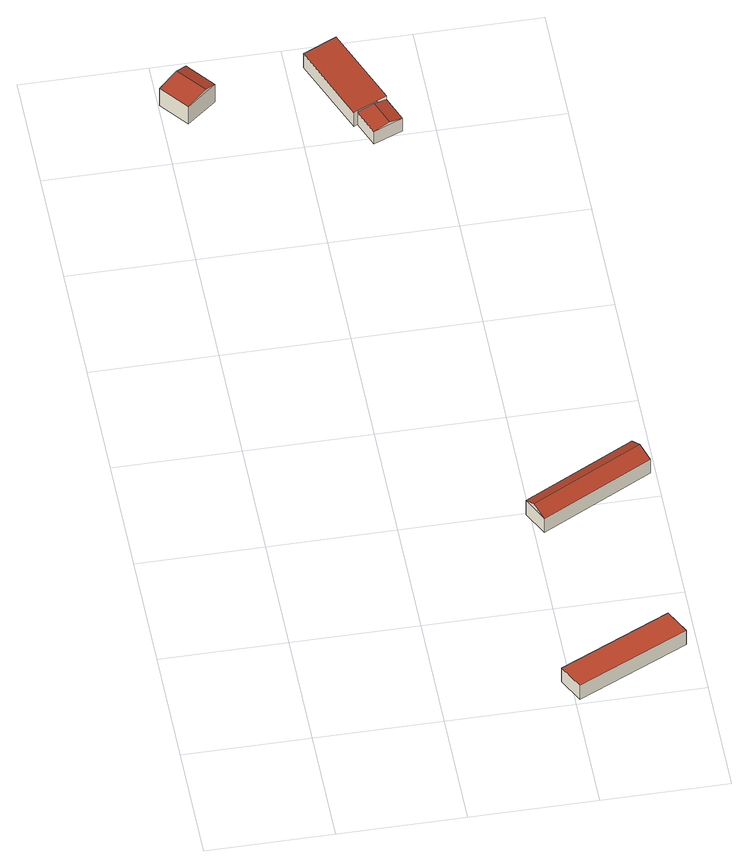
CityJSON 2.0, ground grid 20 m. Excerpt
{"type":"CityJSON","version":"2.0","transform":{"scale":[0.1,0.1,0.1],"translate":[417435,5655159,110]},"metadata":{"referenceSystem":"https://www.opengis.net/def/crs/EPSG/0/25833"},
"CityObjects":{
"building1":{"type":"Building","attributes":{"Dachtyp_tdc":"tdcGableRoof","Gemeindeschluessel":14612000,"Dachneigung":11.19,"QualitaetDacherkennung":25,"Geometrietyp2DReferenz":"3000","measuredHeight":4.4,"function":"31001_9998","roofType":"3100"},"geometry":[{"type":"Solid","lod":"2","boundaries":[[[[0,1,2,3]],[[1,4,5,2]],[[4,6,7,5]],[[6,0,3,7]],[[4,1,8]],[[0,6,9]],[[1,0,9,8]],[[6,4,8,9]],[[3,2,5,7]]]],"semantics":{"surfaces":[{"type":"WallSurface"},{"type":"RoofSurface"},{"type":"GroundSurface"}],"values":[[0,0,0,0,0,0,1,1,2]]}}]},
"building2":{"type":"Building","attributes":{"Dachtyp_tdc":"tdcPolyFlatRoof","Gemeindeschluessel":14612000,"Dachneigung":2.83,"QualitaetDacherkennung":88,"Geometrietyp2DReferenz":"3000","measuredHeight":3.09,"function":"31001_9998","roofType":"2100"},"geometry":[{"type":"Solid","lod":"2","boundaries":[[[[10,11,12,13]],[[11,14,15,12]],[[14,16,17,15]],[[16,10,13,17]],[[16,14,11,10]],[[13,12,15,17]]]],"semantics":{"surfaces":[{"type":"WallSurface"},{"type":"RoofSurface"},{"type":"GroundSurface"}],"values":[[0,0,0,0,1,2]]}}]},
"building3":{"type":"Building","attributes":{"Dachtyp_tdc":"tdcGableRoof","Gemeindeschluessel":14612000,"Dachneigung":23.43,"QualitaetDacherkennung":78,"Geometrietyp2DReferenz":"3000","measuredHeight":4,"function":"31001_9998","roofType":"3100"},"geometry":[{"type":"Solid","lod":"2","boundaries":[[[[18,19,20,21]],[[19,22,23,20]],[[22,24,25,23]],[[24,18,21,25]],[[22,19,26]],[[18,24,27]],[[19,18,27,26]],[[24,22,26,27]],[[21,20,23,25]]]],"semantics":{"surfaces":[{"type":"WallSurface"},{"type":"RoofSurface"},{"type":"GroundSurface"}],"values":[[0,0,0,0,0,0,1,1,2]]}}]},
"building4":{"type":"Building","attributes":{"Gemeindeschluessel":14612000,"Geometrietyp2DReferenz":"3000","function":"31001_9998","roofType":"9999"},"children":["building4-1","building4-2"]},
"building4-1":{"type":"BuildingPart","attributes":{"Dachtyp_tdc":"tdcPolyFlatRoof","Dachneigung":4.92,"QualitaetDacherkennung":67,"Geometrietyp2DReferenz":"3000","measuredHeight":3.49,"roofType":"2100"},"parents":["building4"],"geometry":[{"type":"MultiSurface","lod":"2","boundaries":[[[28,29,30,31]],[[29,32,33,34,30]],[[35,36,37,38,39]],[[36,28,31,37]],[[36,35,32,29,28]],[[31,30,34,38,37]]],"semantics":{"surfaces":[{"type":"WallSurface"},{"type":"RoofSurface"},{"type":"GroundSurface"}],"values":[0,0,0,0,1,2]}}]},
"building4-2":{"type":"BuildingPart","attributes":{"Dachtyp_tdc":"tdcGableRoof","Dachneigung":10.04,"QualitaetDacherkennung":86,"Geometrietyp2DReferenz":"3000","measuredHeight":3.05,"roofType":"3100"},"parents":["building4"],"geometry":[{"type":"MultiSurface","lod":"2","boundaries":[[[33,40,41,34]],[[40,42,43,41]],[[42,39,38,43]],[[42,40,44]],[[40,33,45,44]],[[39,42,44,45]],[[34,41,43,38]]],"semantics":{"surfaces":[{"type":"WallSurface"},{"type":"RoofSurface"},{"type":"GroundSurface"}],"values":[0,0,0,0,1,1,2]}}]}
},
"vertices":[
[37,1274,48],[1,1319,48],[1,1319,11],[37,1274,11],[48,1357,49],[48,1357,11],[84,1312,49],[84,1312,11],[31,1343,55],[68,1298,55],
[562,134,38],[582,92,40],[582,92,9],[562,134,9],[406,8,40],[406,8,9],[386,50,38],[386,50,9],
[393,398,39],[570,491,39],[570,491,8],[393,398,8],[591,450,37],[591,450,8],[414,357,37],[414,357,8],[579,473,48],[402,380,48],
[226,1358,42],[279,1379,47],[279,1379,12],[226,1358,12],[332,1246,47],[332,1246,39],[332,1246,12],[285,1228,43],[279,1225,42],[279,1225,12],[285,1228,12],[285,1228,38],
[349,1204,39],[349,1204,12],[302,1185,38],[302,1185,12],[328,1196,43],[312,1238,43]
]}
